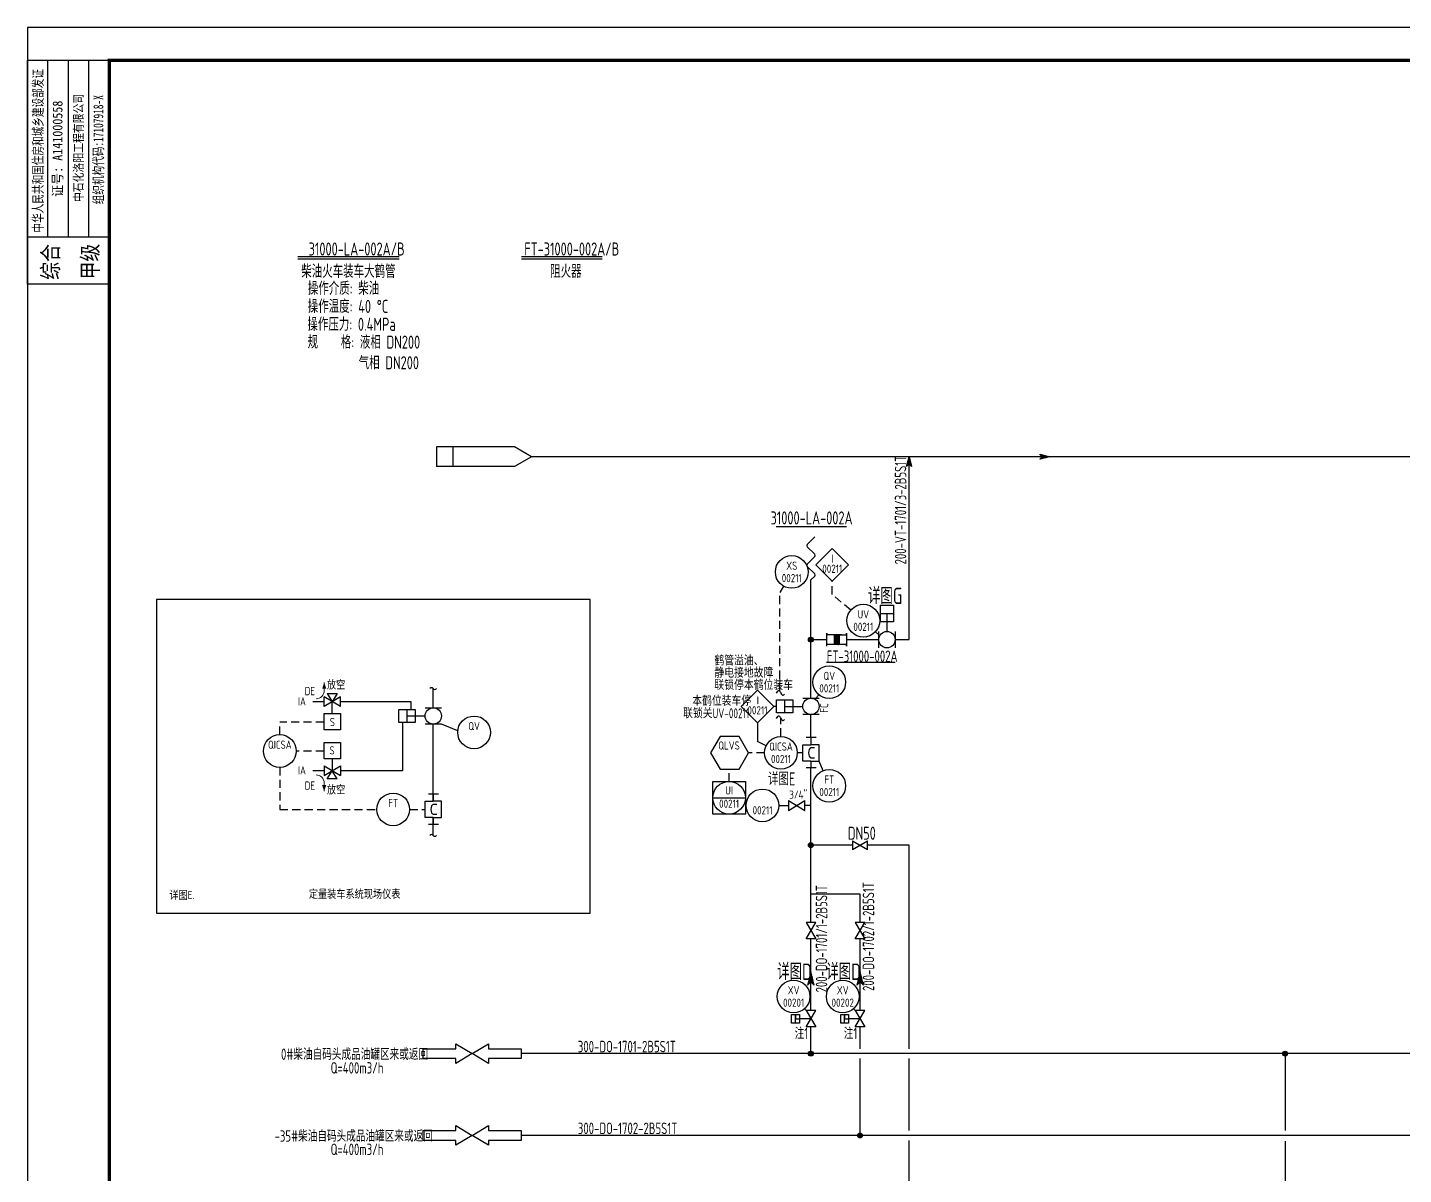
# Model space of a CAD drawing. Extents: x 24843 to 27502, y -10108 to -7552.
# Drawn here: x 26626.3 to 27046.8, y -9119.9 to -8769.4 of the extents above; entities that cross this region are included whole.
import ezdxf
from ezdxf.enums import TextEntityAlignment as Align

# ---------------------------------------------------------------- set-up
doc = ezdxf.new("R2010")
doc.units = 0
for name, pattern in [('CONTINOUS', [0]), ('HIDDEN', [0.375, 0.25, -0.125]), ('HIDDENX2', [0.75, 0.5, -0.25]), ('NEWHIDDEN', [3.8, 2.5, -1.3])]:
    doc.linetypes.add(name, pattern=pattern)
doc.layers.get('0').update_dxf_attribs({"linetype": 'CONTINUOUS'})
for name, color, linetype in [('04 INST', 5, 'CONTINUOUS'), ('06 TABLE', 1, 'CONTINUOUS'), ('2-FAT-LINE', 6, 'CONTINUOUS'), ('ASHADE', 7, 'CONTINUOUS'), ('chuy', 7, 'CONTINUOUS'), ('GREEN', 7, 'CONTINUOUS'), ('INST', 4, 'CONTINUOUS'), ('MIN', 6, 'CONTINUOUS'), ('WIDE', 7, 'CONTINUOUS'), ('仪电', 7, 'CONTINUOUS'), ('流程', 7, 'CONTINUOUS')]:
    doc.layers.add(name, color=color, linetype=linetype)
doc.layers.add('收发球筒', color=3, linetype='CONTINUOUS', lineweight=25)
doc.layers.add('泄压阀', color=3, linetype='CONTINUOUS', lineweight=25)
doc.styles.add('CORPORATION', font='simhei.ttf')
doc.styles.add('HZ', font='ascii', dxfattribs={"width": 0.65, "bigfont": 'hztxt'})
doc.styles.add('INST', font='ascii.shx', dxfattribs={"width": 0.8, "bigfont": 'lytxt.shx'})
doc.styles.add('LYTXT', font='ascii.shx', dxfattribs={"width": 0.8, "height": 4, "bigfont": 'LYTXT.shx'})
doc.styles.add('YKCAD', font='isocpeur.ttf', dxfattribs={"width": 0.8, "height": 0.125})
doc.linetypes.add('GAS_TR', pattern='A,2.5,[130,ltypeshp.shx,S=1.25,R=-45,X=0,Y=0],1,[130,ltypeshp.shx,S=1.25,R=-45,X=0,Y=0],2.5', length=6)
doc.linetypes.add('NEWFENCELINE1', pattern='A,1.5,-1.876,[133,ltypeshp.shx,S=0.626,R=0,X=-0.626,Y=0],-1.876,4.5', length=9.752)

# ---------------------------------------------------------------- blocks, each defined once
blk = doc.blocks.new('ARROW')
at = {"layer": 'GREEN', "color": 3, "linetype": 'Continuous'}
for p, q in [((0, 1.5), (10, 1.5)), ((0, -1.5), (0, 1.5)), ((10, 3), (15, 0)), ((10, 1.5), (10, 3)), ((15, 0), (10, -3)), ((10, -1.5), (0, -1.5)), ((10, -3), (10, -1.5))]:
    blk.add_line(p, q, dxfattribs=at)
blk = doc.blocks.new('A$C66721FA4')
at = {"color": 3}
blk.add_blockref('ARROW', (0, 3), dxfattribs=at)
blk = doc.blocks.new('*X13')
at = {"color": 0, "linetype": 'Continuous'}
for p, q in [((43.25, 65.17), (44.58, 66.5)), ((43.25, 65.35), (44.4, 66.5)), ((43.25, 65.52), (44.23, 66.5)), ((43.25, 65.7), (44.05, 66.5)), ((43.25, 65.88), (43.87, 66.5)), ((43.25, 66.05), (43.7, 66.5)), ((43.25, 66.23), (43.52, 66.5)), ((43.25, 66.41), (43.34, 66.5)), ((43.25, 64.99), (44.75, 66.49)), ((44.75, 64.85), (43.25, 66.35)), ((43.25, 64.82), (44.75, 66.32)), ((44.75, 64.67), (43.25, 66.17)), ((43.25, 64.64), (44.75, 66.14)), ((44.75, 64.5), (43.25, 66)), ((43.25, 64.46), (44.75, 65.96)), ((44.75, 64.32), (43.25, 65.82)), ((43.25, 64.29), (44.75, 65.79)), ((44.75, 64.14), (43.25, 65.64)), ((43.25, 64.11), (44.75, 65.61)), ((44.75, 63.97), (43.25, 65.47)), ((43.25, 63.93), (44.75, 65.43)), ((44.75, 63.79), (43.25, 65.29)), ((43.25, 63.76), (44.75, 65.26)), ((44.75, 63.61), (43.25, 65.11)), ((43.25, 63.58), (44.75, 65.08)), ((44.69, 63.5), (43.25, 64.94)), ((44.51, 63.5), (43.25, 64.76)), ((44.33, 63.5), (43.25, 64.58)), ((44.16, 63.5), (43.25, 64.41)), ((43.98, 63.5), (43.25, 64.23)), ((43.8, 63.5), (43.25, 64.05)), ((43.63, 63.5), (43.25, 63.88)), ((43.45, 63.5), (43.25, 63.7)), ((43.27, 63.5), (43.25, 63.52)), ((44.75, 65.03), (43.28, 66.5)), ((43.35, 63.5), (44.75, 64.9)), ((44.75, 65.21), (43.46, 66.5)), ((43.52, 63.5), (44.75, 64.73)), ((44.75, 65.38), (43.63, 66.5)), ((43.7, 63.5), (44.75, 64.55)), ((44.75, 65.56), (43.81, 66.5)), ((43.88, 63.5), (44.75, 64.37)), ((44.75, 65.74), (43.99, 66.5)), ((44.05, 63.5), (44.75, 64.2)), ((44.75, 65.91), (44.16, 66.5)), ((44.23, 63.5), (44.75, 64.02)), ((44.75, 66.09), (44.34, 66.5)), ((44.41, 63.5), (44.75, 63.84)), ((44.75, 66.27), (44.52, 66.5)), ((44.58, 63.5), (44.75, 63.67)), ((44.75, 66.44), (44.69, 66.5))]:
    blk.add_line(p, q, dxfattribs=at)
blk = doc.blocks.new('stopfire')
at = {"layer": 'GREEN', "color": 3, "linetype": 'Continuous'}
for p, q in [((0, -2), (0, 2)), ((0, 2), (0, 1.5)), ((4.5, 1.5), (0, 1.5)), ((2.25, 1.5), (2.25, -1.5)), ((3.75, 1.5), (3.75, -1.5)), ((3.75, 1.5), (6, 1.5)), ((6, 2), (6, -2)), ((6, 1.5), (6, 2)), ((4.5, -1.5), (0, -1.5)), ((6, -1.5), (3.75, -1.5)), ((6, -2), (6, -1.5))]:
    blk.add_line(p, q, dxfattribs=at)
blk.add_blockref('*X13', (-41, -65), dxfattribs=at)
blk = doc.blocks.new('*X66')
at = {"color": 0, "linetype": 'Continuous'}
for p, q in [((62.27, 55.73), (62.28, 55.74)), ((62.39, 54.28), (62.34, 54.34)), ((62.36, 55.64), (62.42, 55.71)), ((63.52, 54.57), (62.37, 55.72)), ((62.53, 54.32), (62.42, 54.42)), ((62.43, 54.29), (63.56, 55.42)), ((62.45, 55.55), (62.57, 55.67)), ((62.67, 54.36), (62.51, 54.51)), ((62.54, 55.46), (62.71, 55.64)), ((63.66, 54.6), (62.6, 55.66)), ((62.81, 54.39), (62.6, 54.6)), ((62.62, 55.38), (62.85, 55.6)), ((62.66, 54.35), (63.7, 55.39)), ((62.95, 54.43), (62.69, 54.69)), ((62.71, 55.29), (62.99, 55.57)), ((63.1, 54.46), (62.78, 54.78)), ((62.8, 55.2), (63.13, 55.53)), ((63.8, 54.64), (62.84, 55.6)), ((63.24, 54.5), (62.87, 54.87)), ((62.89, 55.11), (63.27, 55.49)), ((62.9, 54.41), (63.84, 55.35)), ((63.38, 54.53), (62.96, 54.96)), ((62.98, 55.02), (63.41, 55.46)), ((63.94, 54.67), (63.07, 55.54)), ((63.13, 54.47), (63.98, 55.32)), ((64.09, 54.71), (63.31, 55.49)), ((63.37, 54.53), (64.12, 55.28)), ((64.23, 54.74), (63.54, 55.43)), ((63.6, 54.59), (64.26, 55.25)), ((64.37, 54.78), (63.78, 55.37)), ((63.84, 54.65), (64.4, 55.21)), ((64.51, 54.81), (64.02, 55.31)), ((64.08, 54.71), (64.55, 55.18)), ((64.65, 54.85), (64.25, 55.25)), ((64.31, 54.77), (64.69, 55.14)), ((64.79, 54.89), (64.49, 55.19)), ((64.55, 54.82), (64.83, 55.11)), ((64.93, 54.92), (64.72, 55.13)), ((64.78, 54.88), (64.97, 55.07)), ((65.08, 54.96), (64.96, 55.07)), ((65.02, 54.94), (65.11, 55.03)), ((65.22, 54.99), (65.19, 55.01))]:
    blk.add_line(p, q, dxfattribs=at)
blk = doc.blocks.new('*X3')
at = {"color": 0, "linetype": 'Continuous'}
for p, q in [((62.27, 55.73), (62.28, 55.74)), ((62.36, 55.64), (62.42, 55.71)), ((63.52, 54.57), (62.37, 55.72)), ((62.43, 54.29), (63.56, 55.42)), ((62.45, 55.55), (62.57, 55.67)), ((62.54, 55.46), (62.71, 55.64)), ((63.66, 54.6), (62.6, 55.66)), ((62.62, 55.38), (62.85, 55.6)), ((62.66, 54.35), (63.7, 55.39)), ((62.95, 54.43), (62.69, 54.69)), ((62.71, 55.29), (62.99, 55.57)), ((63.1, 54.46), (62.78, 54.78)), ((62.8, 55.2), (63.13, 55.53)), ((63.8, 54.64), (62.84, 55.6)), ((63.24, 54.5), (62.87, 54.87)), ((62.89, 55.11), (63.27, 55.49)), ((62.9, 54.41), (63.84, 55.35)), ((63.38, 54.53), (62.96, 54.96)), ((62.98, 55.02), (63.41, 55.46)), ((63.94, 54.67), (63.07, 55.54)), ((63.13, 54.47), (63.98, 55.32)), ((64.09, 54.71), (63.31, 55.49)), ((63.37, 54.53), (64.12, 55.28)), ((64.23, 54.74), (63.54, 55.43)), ((63.6, 54.59), (64.26, 55.25)), ((64.37, 54.78), (63.78, 55.37)), ((63.84, 54.65), (64.4, 55.21)), ((64.51, 54.81), (64.02, 55.31)), ((64.08, 54.71), (64.55, 55.18)), ((64.65, 54.85), (64.25, 55.25)), ((64.31, 54.77), (64.69, 55.14)), ((64.79, 54.89), (64.49, 55.19)), ((64.55, 54.82), (64.83, 55.11)), ((64.93, 54.92), (64.72, 55.13)), ((64.78, 54.88), (64.97, 55.07)), ((65.08, 54.96), (64.96, 55.07)), ((65.02, 54.94), (65.11, 55.03)), ((65.22, 54.99), (65.19, 55.01)), ((62.39, 54.28), (62.34, 54.34)), ((62.53, 54.32), (62.42, 54.42)), ((62.67, 54.36), (62.51, 54.51)), ((62.81, 54.39), (62.6, 54.6))]:
    blk.add_line(p, q, dxfattribs=at)
blk = doc.blocks.new('SARROW')
at = {"layer": 'GREEN', "color": 3, "linetype": 'Continuous'}
for p, q in [((-0.75, 0.75), (2.25, 0)), ((0, 0), (-0.75, 0.75)), ((2.25, 0), (-0.75, -0.75)), ((-0.75, -0.75), (0, 0))]:
    blk.add_line(p, q, dxfattribs=at)
blk.add_blockref('*X3', (-63, -55), dxfattribs=at)
blk = doc.blocks.new('*U38')
blk.add_circle((0, 0), 5)
at = {"style": 'YKCAD', "width": 0.8}
for tag, p in [('IA105', (4.93, 2.65)), ('IA106', (4.84, -5.21))]:
    blk.add_attdef(tag, p, '', height=2.5, dxfattribs=at)
for tag, p in [('IA100', (0.01, 0.67)), ('IA101', (0.01, -3.13))]:
    blk.add_attdef(tag, text='', height=2.5, dxfattribs=at).set_placement(p, align=Align.CENTER)
at = {"style": 'YKCAD', "width": 0.95}
for tag, p, flags in [('IA102', (-1.86, -6.05), 3), ('IA103', (-1.86, -7.3), 1), ('IA104', (-1.86, -8.55), 1)]:
    blk.add_attdef(tag, p, '', height=1, dxfattribs=dict(at, flags=flags))
blk = doc.blocks.new('*U23')
for p, q in [((-5, 5), (5, 5)), ((-5, -5), (-5, 5)), ((5, 5), (5, -5)), ((-5, 0), (5, 0)), ((5, -5), (-5, -5))]:
    blk.add_line(p, q)
blk.add_circle((0, 0), 5)
at = {"style": 'YKCAD', "width": 0.8}
for tag, p in [('IA105', (5.81, 2.92)), ('IA107', (5.81, 0.21)), ('IA108', (5.81, -2.42)), ('IA106', (5.83, -5.21))]:
    blk.add_attdef(tag, p, '', height=2.5, dxfattribs=at)
for tag, p in [('IA100', (0.01, 0.98)), ('IA101', (0.01, -3.08))]:
    blk.add_attdef(tag, text='', height=2.5, dxfattribs=at).set_placement(p, align=Align.CENTER)
at = {"style": 'YKCAD', "width": 0.95}
for tag, p, flags in [('IA102', (-1.85, -6.05), 3), ('IA103', (-1.85, -7.3), 1), ('IA104', (-1.85, -8.55), 1)]:
    blk.add_attdef(tag, p, '', height=1, dxfattribs=dict(at, flags=flags))
blk = doc.blocks.new('*U40')
for p, q in [((-5.03, -0.06), (-0.03, 4.94)), ((-5.03, -0.06), (-0.03, 4.94)), ((-0.03, 4.94), (4.97, -0.06)), ((-0.03, -5.06), (-5.03, -0.06)), ((4.97, -0.06), (-0.03, -5.06))]:
    blk.add_line(p, q)
at = {"style": 'YKCAD', "width": 0.8, "flags": 8}
blk.add_attdef('IA100', text='', height=2.5, dxfattribs=at).set_placement((0.1, 0.56), align=Align.CENTER)
at = {"style": 'YKCAD', "width": 0.8}
blk.add_attdef('IA101', text='', height=2.5, dxfattribs=at).set_placement((-0.02, -2.51), align=Align.CENTER)
at = {"style": 'YKCAD', "width": 0.95}
for tag, p, flags in [('IA102', (-1.89, -6.11), 3), ('IA103', (-1.89, -7.36), 1)]:
    blk.add_attdef(tag, p, '', height=1, dxfattribs=dict(at, flags=flags))
blk = doc.blocks.new('LC311')
for p, q in [((-2.5, 1.5), (2.5, -1.5)), ((-2.5, -1.5), (2.5, 1.5)), ((-2.5, 1.5), (-2.5, -1.5)), ((2.5, -1.5), (2.5, 1.5))]:
    blk.add_line(p, q)
blk.add_lwpolyline([(-2.5, 1.5), (-2.5, 1.5), (-2.5, 1.5), (-2.5, 1.5)], close=True)
blk = doc.blocks.new('*U43')
for p, q in [((-0.491, 0), (-0.345, 0)), ((-0.459, 0), (-0.402, 0)), ((0, 0), (-0.095, 0))]:
    blk.add_line(p, q)
blk.add_circle((-0.741, 0), 0.25)
at = {"linetype": 'HIDDEN', "xscale": 0.04999999999999982, "yscale": 0.04999999999999982, "zscale": 0.04999999999999982}
blk.add_blockref('LC311', (-0.22, -0.001), dxfattribs=at)
at = {"style": 'YKCAD', "width": 0.8}
blk.add_text('3/4"', height=0.125, dxfattribs=at).set_placement((-0.331, 0.101))
at = {"style": 'YKCAD', "width": 0.8, "flags": 10}
blk.add_attdef('IA100', text='', height=0.125, dxfattribs=at).set_placement((-0.739, 0.035), align=Align.CENTER)
at = {"style": 'YKCAD', "width": 0.8}
blk.add_attdef('IA101', text='', height=0.125, dxfattribs=at).set_placement((-0.739, -0.137), align=Align.CENTER)
at = {"style": 'YKCAD', "width": 0.95}
for tag, p, flags in [('IA102', (-0.833, -0.188), 3), ('IA103', (-0.833, -0.251), 1), ('IA104', (-0.833, -0.313), 1)]:
    blk.add_attdef(tag, p, '', height=0.05, dxfattribs=dict(at, flags=flags))
blk = doc.blocks.new('*U61')
for p, q in [((-0.525, -0.1), (-0.525, 0.1)), ((-0.525, 0), (-0.25, 0)), ((-0.25, 0.125), (0, 0.125)), ((0, -0.125), (-0.25, -0.125))]:
    blk.add_line(p, q)
blk.add_lwpolyline([(-0.65, -0.1), (-0.65, 0.1), (-0.4, 0.1), (-0.4, -0.1)], close=True)
blk.add_circle((-0.125, 0), 0.125)
blk = doc.blocks.new('*U64')
for p, q in [((-0.225, 0.4), (-0.025, 0.4)), ((-0.125, 0.4), (-0.125, 0.125)), ((-0.25, -0.125), (-0.25, 0.125)), ((0, 0.125), (0, -0.125))]:
    blk.add_line(p, q)
blk.add_lwpolyline([(-0.225, 0.525), (-0.025, 0.525), (-0.025, 0.275), (-0.225, 0.275)], close=True)
blk.add_circle((-0.125, 0), 0.125)
blk = doc.blocks.new('电磁阀')
at = {"color": 4}
for p, q in [((-2.5, 1.5), (-2.5, -1.5)), ((-2.5, -1.5), (2.5, 1.5)), ((-2.5, 1.5), (2.5, -1.5)), ((-1.5, -2.5), (0, 0)), ((0, 3.64), (0, 0)), ((1.5, -2.5), (0, 0)), ((2.5, 1.5), (2.5, -1.5)), ((1.5, -2.5), (-1.5, -2.5))]:
    blk.add_line(p, q, dxfattribs=at)
blk.add_lwpolyline([(-2.5, 8.64), (2.5, 8.64), (2.5, 3.64), (-2.5, 3.64)], close=True, dxfattribs=at)
at = {"color": 4, "style": 'YKCAD', "width": 0.8}
blk.add_text('S', height=2.5, dxfattribs=at).set_placement((-0.83, 4.95))
blk = doc.blocks.new('PM301')
for centre, start, end in [((-0.5, -0.375), 36.8699, 143.1301), ((0.5, 0.375), 216.8699, 323.1301)]:
    blk.add_arc(centre, 0.625, start, end)

msp = doc.modelspace()

# ---------------------------------------------------------------- hatches: boundary and pattern name
at = {"layer": '仪电', "linetype": 'Continuous', "ltscale": 0.01}
for points in [[(26866.42, -8956.46, 1), (26864.92, -8956.46, 1)], [(26866.42, -9019.28, 1), (26864.92, -9019.28, 1)], [(26866.42, -9082.98, 1), (26864.92, -9082.98, 1)], [(27011.32, -9082.98, 1), (27009.82, -9082.98, 1)], [(26881.42, -9107.98, 1), (26879.92, -9107.98, 1)]]:
    msp.add_hatch(color=3, dxfattribs=at).paths.add_polyline_path(points)

# ---------------------------------------------------------------- linework, layer by layer
for p, q in [((26632.51, -8833.46), (26632.51, -8779.38)), ((26638.76, -8833.46), (26638.76, -8779.38)), ((26645.01, -8833.46), (26645.01, -8779.38)), ((26651.26, -8833.46), (26626.26, -8833.46)), ((26878.42, -9017.93), (26878.42, -9017.93)), ((26878.42, -9017.93), (26878.42, -9017.93)), ((26878.42, -9017.93), (26878.42, -9017.93)), ((26878.42, -9017.93), (26878.42, -9017.93)), ((26878.42, -9017.93), (26878.42, -9020.63)), ((26878.42, -9017.93), (26882.92, -9020.63)), ((26878.42, -9020.63), (26882.92, -9017.93)), ((26878.42, -9020.63), (26882.92, -9017.93)), ((26878.42, -9017.93), (26882.92, -9020.63)), ((26878.42, -9017.93), (26878.42, -9020.63)), ((26882.92, -9020.63), (26882.92, -9017.93)), ((26882.92, -9020.63), (26882.92, -9017.93))]:
    msp.add_line(p, q)
at = {"color": 1, "linetype": 'Continuous'}
for p, q in [((26708.9, -8839.31), (26739.82, -8839.31)), ((26777.21, -8839.31), (26801.91, -8839.31))]:
    msp.add_line(p, q, dxfattribs=at)
at = {"color": 3, "linetype": 'Continuous'}
for p, q in [((26708.9, -8840.11), (26739.82, -8840.11)), ((26777.21, -8840.11), (26801.91, -8840.11)), ((26855.08, -8921.86), (26876.58, -8921.86)), ((26870.45, -8963.37), (26891.39, -8963.37)), ((26878.42, -9019.28), (26865.67, -9019.28)), ((26895.67, -9019.28), (26882.92, -9019.28)), ((26895.67, -9081.48), (26895.67, -9019.28)), ((26895.67, -9106.48), (26895.67, -9084.48)), ((26895.67, -9189.59), (26895.67, -9109.48))]:
    msp.add_line(p, q, dxfattribs=at)
at = {"color": 6, "linetype": 'Continuous'}
for p, q in [((27302.04, -8900.56), (26780.29, -8900.56)), ((26895.67, -8956.46), (26895.67, -8900.56)), ((26865.67, -8974.35), (26865.67, -8938.22)), ((26865.67, -8956.46), (26870.51, -8956.46)), ((26876.51, -8956.46), (26886.39, -8956.46)), ((26891.39, -8956.46), (26895.67, -8956.46)), ((26750.25, -8977.27), (26750.25, -8971.39)), ((26865.67, -8986.38), (26865.67, -8979.35)), ((26750.25, -8997.25), (26750.25, -8982.27)), ((26750.25, -9005.84), (26750.25, -8997.25)), ((26865.67, -9001.21), (26865.67, -8995.68)), ((26865.67, -9042.9), (26865.67, -9001.14)), ((26750.25, -9016.28), (26750.25, -9010.84)), ((26880.67, -9034.28), (26865.67, -9034.28)), ((26880.67, -9042.9), (26880.67, -9034.28)), ((26865.67, -9069.82), (26865.67, -9047.9)), ((26880.67, -9069.82), (26880.67, -9047.9)), ((26865.67, -9082.98), (26865.67, -9074.82)), ((26880.67, -9081.48), (26880.67, -9074.82)), ((26828.44, -9082.98), (26777.15, -9082.98)), ((26929.3, -9082.98), (26828.44, -9082.98)), ((26880.67, -9107.98), (26880.67, -9084.48)), ((27307.93, -9082.98), (26929.3, -9082.98)), ((27010.57, -9082.98), (27010.57, -9106.48)), ((26828.44, -9107.98), (26777.15, -9107.98)), ((26901.99, -9107.98), (26828.44, -9107.98)), ((27307.93, -9107.98), (26901.99, -9107.98)), ((27010.57, -9109.7), (27010.57, -9227.94))]:
    msp.add_line(p, q, dxfattribs=at)
at = {"color": 4, "linetype": 'CONTINOUS'}
for p, q in [((26886.39, -8954.96), (26885.37, -8954.02)), ((26864.17, -9069.82), (26863.69, -9069.26)), ((26879.17, -9069.82), (26878.69, -9069.26))]:
    msp.add_line(p, q, dxfattribs=at)
at = {"color": 4}
for p, q in [((26868.07, -8973.28), (26867.17, -8974.35)), ((26863.17, -8993.55), (26863.17, -8988.55)), ((26863.17, -8988.55), (26865.67, -8988.55)), ((26868.17, -8988.55), (26865.67, -8988.55)), ((26866.77, -8989.55), (26865.67, -8989.55)), ((26868.17, -8993.55), (26868.17, -8988.55)), ((26865.67, -8993.55), (26863.17, -8993.55)), ((26865.67, -8992.55), (26866.77, -8992.55)), ((26865.67, -8993.55), (26868.17, -8993.55)), ((26869.38, -8996.51), (26868.17, -8993.55)), ((26747.75, -9010.84), (26747.75, -9005.84)), ((26747.75, -9005.84), (26750.25, -9005.84)), ((26747.75, -9010.84), (26747.75, -9005.84)), ((26747.75, -9005.84), (26750.25, -9005.84)), ((26752.75, -9005.84), (26750.25, -9005.84)), ((26751.35, -9006.84), (26750.25, -9006.84)), ((26751.35, -9006.84), (26750.25, -9006.84)), ((26752.75, -9010.84), (26752.75, -9005.84)), ((26750.25, -9010.84), (26747.75, -9010.84)), ((26750.25, -9010.84), (26747.75, -9010.84)), ((26750.25, -9009.84), (26751.35, -9009.84)), ((26750.25, -9009.84), (26751.35, -9009.84)), ((26750.25, -9010.84), (26752.75, -9010.84))]:
    msp.add_line(p, q, dxfattribs=at)
for points in [[(26626.26, -9363.38), (27467.26, -9363.38), (27467.26, -8769.38), (26626.26, -8769.38)], [(26651.26, -8847.77), (26626.26, -8847.77), (26626.26, -8779.38), (26651.26, -8779.38)]]:
    msp.add_lwpolyline(points, close=True)
at = {"const_width": 1}
msp.add_lwpolyline([(26651.26, -9353.38), (27457.26, -9353.38), (27457.26, -8779.38), (26651.26, -8779.38)], close=True, dxfattribs=at)
at = {"color": 4}
msp.add_lwpolyline([(26837.91, -8986.05), (26835.02, -8991.05), (26837.91, -8996.05), (26843.69, -8996.05), (26846.57, -8991.05), (26843.69, -8986.05)], close=True, dxfattribs=at)
at = {"color": 4, "linetype": 'ByBlock'}
for centre in [(26865.67, -8991.05), (26750.25, -9008.34), (26750.25, -9008.34)]:
    msp.add_ellipse(centre, major_axis=(0, -1.5), ratio=0.466257, start_param=3.141593, end_param=6.283185, dxfattribs=at)
at = {"color": 4}
for points in [[(26855.11, -8972.82), (26855.9, -8971.96), (26856.51, -8972.82), (26857.19, -8973.44), (26857.56, -8973.13)], [(26855.11, -8980.57), (26855.9, -8979.71), (26856.51, -8980.57), (26857.19, -8981.19), (26857.56, -8980.88)]]:
    msp.add_spline(points, degree=3, dxfattribs=at)
at = {"layer": '04 INST', "color": 4, "linetype": 'Continuous', "lineweight": 0}
for p, q in [((26716.92, -8972.03), (26716.92, -8969.53)), ((26716.92, -9000.3), (26716.92, -9002.8))]:
    msp.add_line(p, q, dxfattribs=at)
at = {"layer": '04 INST', "color": 4, "linetype": 'Continuous', "lineweight": 0, "extrusion": (0, 0, -1)}
for centre, start, end in [((-26714.42, -8972.03), 180, 270), ((-26714.42, -9000.3), 90, 180)]:
    msp.add_arc(centre, 2.5, start, end, dxfattribs=at)
at = {"layer": '04 INST', "color": 4, "linetype": 'Continuous', "lineweight": 30, "extrusion": (0, 0, -1)}
for points in [[(-26716.92, -8969.53), (-26716.3, -8971.4), (-26717.55, -8971.4)], [(-26716.92, -9002.8), (-26716.3, -9000.92), (-26717.55, -9000.92)]]:
    msp.add_solid(points, dxfattribs=at)
at = {"layer": '06 TABLE', "color": 7}
for p, q in [((26665.69, -8944.21), (26665.69, -9040.02)), ((26798.19, -8944.21), (26665.69, -8944.21)), ((26798.19, -9040.02), (26798.19, -8944.21)), ((26665.69, -9040.02), (26798.19, -9040.02))]:
    msp.add_line(p, q, dxfattribs=at)
at = {"layer": 'GREEN', "color": 3, "linetype": 'Continuous'}
for p, q in [((26864.53, -8927.37), (26866.82, -8925.07)), ((26866.82, -8930.37), (26864.53, -8928.07)), ((26864.53, -8933.37), (26866.82, -8931.07)), ((26866.82, -8936.37), (26864.53, -8934.07)), ((26865.67, -8938.22), (26866.82, -8937.07)), ((26864.17, -9047.9), (26867.17, -9042.9)), ((26867.17, -9042.9), (26864.17, -9042.9)), ((26864.17, -9042.9), (26867.17, -9047.9)), ((26879.17, -9047.9), (26882.17, -9042.9)), ((26882.17, -9042.9), (26879.17, -9042.9)), ((26879.17, -9042.9), (26882.17, -9047.9)), ((26867.17, -9047.9), (26864.17, -9047.9)), ((26882.17, -9047.9), (26879.17, -9047.9)), ((26865.67, -9058.01), (26864.66, -9062.06)), ((26864.66, -9062.06), (26865.67, -9061.05)), ((26866.69, -9062.06), (26865.67, -9058.01)), ((26865.67, -9061.05), (26866.69, -9062.06)), ((26880.67, -9058.01), (26879.66, -9062.06)), ((26879.66, -9062.06), (26880.67, -9061.05)), ((26881.69, -9062.06), (26880.67, -9058.01)), ((26880.67, -9061.05), (26881.69, -9062.06)), ((26864.17, -9069.82), (26867.17, -9074.82)), ((26867.17, -9069.82), (26864.17, -9069.82)), ((26864.17, -9074.82), (26867.17, -9069.82)), ((26879.17, -9069.82), (26882.17, -9074.82)), ((26882.17, -9069.82), (26879.17, -9069.82)), ((26879.17, -9074.82), (26882.17, -9069.82)), ((26860.97, -9071.02), (26860.97, -9072.32)), ((26860.97, -9073.62), (26860.97, -9071.02)), ((26860.97, -9072.32), (26862.37, -9072.32)), ((26865.67, -9072.32), (26862.17, -9072.32)), ((26875.97, -9071.02), (26875.97, -9072.32)), ((26875.97, -9073.62), (26875.97, -9071.02)), ((26875.97, -9072.32), (26877.37, -9072.32)), ((26880.67, -9072.32), (26877.17, -9072.32)), ((26867.17, -9074.82), (26864.17, -9074.82)), ((26882.17, -9074.82), (26879.17, -9074.82))]:
    msp.add_line(p, q, dxfattribs=at)
for points in [[(26862.17, -9073.62), (26859.77, -9073.62), (26859.77, -9071.02), (26862.17, -9071.02)], [(26877.17, -9073.62), (26874.77, -9073.62), (26874.77, -9071.02), (26877.17, -9071.02)]]:
    msp.add_lwpolyline(points, close=True, dxfattribs=at)
for centre, start, end in [((26864.88, -8927.72), 135, 225), ((26866.47, -8930.72), 315, 45), ((26864.88, -8933.72), 135, 225), ((26866.47, -8936.72), 315, 45)]:
    msp.add_arc(centre, 0.5, start, end, dxfattribs=at)
at = {"layer": 'INST', "linetype": 'NEWHIDDEN'}
for p, q in [((26872.19, -8942.62), (26872.19, -8938.63)), ((26857.31, -8940.1), (26856.16, -8942.09)), ((26856.16, -8972.2), (26856.16, -8942.09)), ((26877.86, -8947.42), (26872.19, -8942.62)), ((26855.17, -8976.85), (26854.31, -8976.85)), ((26716.88, -8981.68), (26703.35, -8981.68)), ((26703.35, -8985.49), (26703.35, -8981.68)), ((26856.51, -8986.05), (26856.51, -8980.57)), ((26851.51, -8991.05), (26846.57, -8991.05)), ((26863.17, -8991.05), (26861.51, -8991.05)), ((26703.35, -8995.49), (26703.35, -9008.34)), ((26840.66, -8999.77), (26840.66, -8996.05)), ((26703.35, -9008.34), (26733, -9008.34)), ((26743, -9008.34), (26747.75, -9008.34))]:
    msp.add_line(p, q, dxfattribs=at)
at = {"layer": 'INST', "color": 4, "linetype": 'GAS_TR'}
for p, q in [((26716.88, -8975.44), (26713.45, -8975.44)), ((26716.88, -8996.52), (26713.45, -8996.52))]:
    msp.add_line(p, q, dxfattribs=at)
at = {"layer": 'INST', "linetype": 'GAS_TR'}
for p, q in [((26743.52, -8975.44), (26721.88, -8975.44)), ((26743.52, -8977.77), (26743.52, -8975.44)), ((26740.84, -8981.77), (26740.84, -8996.5)), ((26740.84, -8996.5), (26721.88, -8996.5))]:
    msp.add_line(p, q, dxfattribs=at)
at = {"layer": 'INST'}
msp.add_line((26757.74, -8984.35), (26752.75, -8982.27), dxfattribs=at)
at = {"layer": 'INST', "linetype": 'NEWFENCELINE1'}
for p in [(26849.31, -8981.89), (26852.01, -8988.86)]:
    msp.add_line(p, (26849.31, -8987.55), dxfattribs=at)
at = {"layer": 'INST', "color": 4, "linetype": 'NEWHIDDEN'}
msp.add_line((26716.88, -8990.49), (26708.35, -8990.49), dxfattribs=at)
at = {"layer": 'MIN', "color": 4, "const_width": 0.378}
for points in [[(26865.67, -8988.55), (26865.67, -8986.38)], [(26865.67, -8995.68), (26865.67, -8993.55)], [(26750.25, -9005.84), (26750.25, -9003.67)], [(26750.25, -9012.97), (26750.25, -9010.84)]]:
    msp.add_lwpolyline(points, dxfattribs=at)
at = {"layer": 'WIDE', "color": 3, "linetype": 'Continuous'}
for p, q in [((26775.09, -8897.56), (26751.26, -8897.56)), ((26751.26, -8897.56), (26751.26, -8903.56)), ((26775.09, -8897.56), (26751.26, -8897.56)), ((26756.26, -8897.56), (26756.26, -8903.56)), ((26780.29, -8900.56), (26775.09, -8897.56)), ((26780.29, -8900.56), (26775.09, -8903.56)), ((26775.09, -8903.56), (26751.26, -8903.56))]:
    msp.add_line(p, q, dxfattribs=at)
at = {"layer": '仪电', "color": 3, "linetype": 'Continuous', "ltscale": 0.01}
for centre in [(26865.67, -8956.46), (26865.67, -9019.28), (26865.67, -9082.98), (27010.57, -9082.98), (26880.67, -9107.98)]:
    msp.add_circle(centre, 0.75, dxfattribs=at)
at = {"layer": '泄压阀', "color": 4, "lineweight": 25}
for p, q in [((26867.24, -8986.38), (26864.24, -8986.38)), ((26867.24, -8995.68), (26864.24, -8995.68)), ((26751.82, -9003.67), (26748.82, -9003.67)), ((26751.82, -9012.97), (26748.82, -9012.97))]:
    msp.add_line(p, q, dxfattribs=at)

# ---------------------------------------------------------------- block references
at = {"color": 4, "rotation": 180}
msp.add_blockref('电磁阀', (26719.38, -8975.42), dxfattribs=at)
at = {"color": 4}
msp.add_blockref('电磁阀', (26719.38, -8996.5), dxfattribs=at)
at = {"color": 3}
for p in [(26747.15, -9085.98), (26747.15, -9110.98)]:
    msp.add_blockref('A$C66721FA4', p, dxfattribs=at)
at = {"color": 3, "rotation": 179.9999994786895}
for p in [(26777.15, -9079.98), (26777.15, -9104.98)]:
    msp.add_blockref('A$C66721FA4', p, dxfattribs=at)
at = {"layer": '04 INST', "color": 7, "linetype": 'Continuous', "lineweight": 30}
for p in [(26750.25, -8971.39), (26750.25, -9016.28)]:
    msp.add_blockref('PM301', p, dxfattribs=at)
at = {"layer": '2-FAT-LINE'}
msp.add_blockref('stopfire', (26870.51, -8956.46), dxfattribs=at)
at = {"layer": 'ASHADE', "color": 3, "linetype": 'Continuous', "rotation": 90}
msp.add_blockref('SARROW', (26895.67, -8902.81), dxfattribs=at)
at = {"layer": 'ASHADE', "color": 3, "linetype": 'Continuous'}
msp.add_blockref('SARROW', (26936.34, -8900.56), dxfattribs=at)
at = {"layer": 'GREEN', "color": 3, "linetype": 'Continuous', "extrusion": (0, 0, -1), "xscale": 1.350000000005821, "yscale": 1.350000000005821, "zscale": -1.35, "rotation": 90}
for p in [(-26791.42, -9146.1), (-26806.42, -9146.1)]:
    msp.add_blockref('*X66', p, dxfattribs=at)
at = {"layer": 'INST'}
for name, p, values in [('*U38', (26859.8, -8935.77), {'IA100': 'XS', 'IA101': '00211'}), ('*U38', (26881.68, -8950.65), {'IA100': 'UV', 'IA101': '00211'}), ('*U38', (26871.28, -8969.45), {'IA100': 'QV', 'IA101': '00211'}), ('*U38', (26856.51, -8991.05), {'IA100': 'QICSA', 'IA101': '00211'}), ('*U38', (26871.28, -9001.13), {'IA100': 'FT', 'IA101': '00211'}), ('*U23', (26840.66, -9004.77), {'IA100': 'UI', 'IA101': '00211'}), ('*U38', (26860.38, -9065.51), {'IA100': 'XV', 'IA101': '00201'}), ('*U38', (26875.38, -9065.51), {'IA100': 'XV', 'IA101': '00202'})]:
    msp.add_blockref(name, p, dxfattribs=at).add_auto_attribs(values)
ref = msp.add_blockref('*U40', (26872.22, -8933.53), dxfattribs=at)
ref.add_attrib('IA101', '00211', dxfattribs={"layer": '0', "height": 2.5, "style": 'YKCAD', "width": 0.8}).set_placement((26872.2, -8936.04), align=Align.CENTER)
ref.add_attrib('IA100', 'I', dxfattribs={"layer": '0', "height": 2.5, "style": 'YKCAD', "width": 0.8}).set_placement((26872.32, -8932.97), align=Align.CENTER)
at = {"layer": 'INST', "xscale": 20, "yscale": 20, "zscale": 20}
for name, p in [('*U64', (26891.39, -8956.46)), ('*U61', (26752.75, -8979.77)), ('*U61', (26868.17, -8976.85))]:
    msp.add_blockref(name, p, dxfattribs=at)
at = {"layer": 'INST'}
ref = msp.add_blockref('*U40', (26849.34, -8976.79), dxfattribs=at)
ref.add_attrib('IA101', '00211', dxfattribs={"layer": '0', "height": 2.5, "style": 'YKCAD', "width": 0.8}).set_placement((26849.33, -8979.3), align=Align.CENTER)
ref.add_attrib('IA100', 'I', dxfattribs={"layer": '0', "height": 2.5, "style": 'YKCAD', "width": 0.8}).set_placement((26849.44, -8976.23), align=Align.CENTER)
ref = msp.add_blockref('*U38', (26762.72, -8984.79), dxfattribs=at)
ref.add_attrib('IA100', 'QV', dxfattribs={"layer": '0', "height": 2.5, "style": 'YKCAD', "width": 0.8}).set_placement((26762.73, -8984.12), align=Align.CENTER)
ref = msp.add_blockref('*U38', (26703.35, -8990.49), dxfattribs=at)
ref.add_attrib('IA100', 'QICSA', dxfattribs={"layer": '0', "height": 2.5, "style": 'YKCAD', "width": 0.8}).set_placement((26703.37, -8989.82), align=Align.CENTER)
ref = msp.add_blockref('*U43', (26865.67, -9007.11), dxfattribs=dict(at, xscale=20, yscale=20, zscale=20))
ref.add_attrib('IA101', '00211', dxfattribs={"layer": '0', "height": 2.5, "style": 'YKCAD', "width": 0.8}).set_placement((26850.89, -9009.85), align=Align.CENTER)
ref = msp.add_blockref('*U38', (26738, -9008.34), dxfattribs=at)
ref.add_attrib('IA100', 'FT', dxfattribs={"layer": '0', "height": 2.5, "style": 'YKCAD', "width": 0.8}).set_placement((26738.01, -9007.67), align=Align.CENTER)

# ---------------------------------------------------------------- texts
at = {"style": 'CORPORATION'}
for s, height, width, p in [('中华人民共和国住房和城乡建设部发证', 3, 0.7, (26630.94, -8832.04)), ('证号: A141000558', 3, 0.9, (26636.93, -8821.14)), ('中石化洛阳工程有限公司', 2.6842, 0.8, (26643.18, -8822.7)), ('组织机构代码:17107918-X', 3, 0.7, (26649.38, -8823.41)), ('综合', 5, 0.8, (26635.73, -8846.48)), ('甲级', 5, 0.8, (26647.84, -8846.36))]:
    msp.add_text(s, height=height, rotation=90, dxfattribs=dict(at, width=width)).set_placement(p)
at = {"color": 3, "style": 'LYTXT', "width": 0.8}
msp.add_text('200-VT-1701/3-2B5S1T', height=3.5, rotation=90, dxfattribs=at).set_placement((26894.81, -8916.85), align=Align.CENTER)
msp.add_text('31000-LA-002A', height=4, dxfattribs=at).set_placement((26865.86, -8921.25), align=Align.CENTER)
for s, p in [('FT-31000-002A', (26870.49, -8963.27)), ('注1', (26860.71, -9078.54)), ('注1', (26875.71, -9078.54)), ('0#柴油自码头成品油罐区来或返回', (26703.73, -9084.9)), ('300-DO-1701-2B5S1T', (26794.44, -9082.56)), ('Q=400m3/h', (26718.89, -9089.07)), ('-35#柴油自码头成品油罐区来或返回', (26701.76, -9109.9)), ('300-DO-1702-2B5S1T', (26794.44, -9107.56)), ('Q=400m3/h', (26718.89, -9113.97))]:
    msp.add_text(s, height=3.5, dxfattribs=at).set_placement(p)
at = {"color": 4, "style": 'YKCAD', "width": 0.8}
for s, p in [('放空', (26720.57, -8970.19)), ('DE', (26712.55, -8972.19)), ('DE', (26712.55, -9001.05)), ('放空', (26720.57, -9002.26))]:
    msp.add_text(s, height=2.5, dxfattribs=at).set_placement(p, align=Align.MIDDLE_CENTER)
for p in [(26708.89, -8976.58), (26708.89, -8997.66)]:
    msp.add_text('IA', height=2.5, dxfattribs=at).set_placement(p)
msp.add_text('FC', height=2.5, rotation=90, dxfattribs=at).set_placement((26870.95, -8977.34), align=Align.CENTER)
msp.add_text('QLVS', height=2.5, dxfattribs=at).set_placement((26840.65, -8990.05), align=Align.CENTER)
at = {"color": 3, "style": 'LYTXT', "width": 0.8}
for s, p in [('200-DO-1701/1-2B5S1T', (26870.66, -9064.27)), ('200-DO-1702/1-2B5S1T', (26885, -9063.83))]:
    msp.add_text(s, height=3.5, rotation=90, dxfattribs=at).set_placement(p)
at = {"style": 'YKCAD', "width": 0.8}
for s, p in [('详图E.', (26673.43, -9034.5)), ('定量装车系统现场仪表', (26726.22, -9034.15))]:
    msp.add_text(s, height=2.5, dxfattribs=at).set_placement(p, align=Align.MIDDLE_CENTER)
at = {"layer": 'chuy', "color": 4, "style": 'HZ', "width": 0.8}
msp.add_text('详图E', height=4, dxfattribs=at).set_placement((26852.55, -9001.02))
at = {"layer": 'INST', "linetype": 'HIDDENX2', "style": 'INST', "width": 0.8}
for s, height, p in [('详图G', 5, (26883.11, -8945.58)), ('鹤管溢油、', 3, (26836.18, -8964.35)), ('静电接地故障', 3, (26836.18, -8968.08)), ('联锁停本鹤位装车', 3, (26836.18, -8971.82)), ('本鹤位装车停', 3, (26829.4, -8976.66)), ('联锁关UV-00211', 3, (26826.59, -8980.46)), ('详图D', 5, (26855.36, -9060.44)), ('详图D', 5, (26870.36, -9060.44))]:
    msp.add_text(s, height=height, dxfattribs=at).set_placement(p)
at = {"layer": '收发球筒', "linetype": 'Continuous', "lineweight": 35, "style": 'HZ', "width": 0.8}
for s, p in [('31000-LA-002A/B', (26712.17, -8839.07)), ('FT-31000-002A/B', (26778.06, -8839.07)), ('柴油火车装车大鹤管 ', (26709.93, -8845.89)), ('阻火器', (26785.98, -8845.89)), ('操作介质: 柴油', (26711.92, -8851.11)), ('操作温度: 40 %%DC', (26711.9, -8856.6)), ('操作压力: 0.4MPa', (26711.8, -8862.08)), ('规    格: 液相 DN200', (26711.86, -8867.53)), ('气相 DN200', (26727.46, -8873.83))]:
    msp.add_text(s, height=4, dxfattribs=at).set_placement(p)
at = {"layer": '流程', "color": 3, "style": 'HZ', "width": 0.8}
msp.add_text('DN50', height=4, dxfattribs=at).set_placement((26876.95, -9017.62))

doc.saveas('drawing.dxf')
